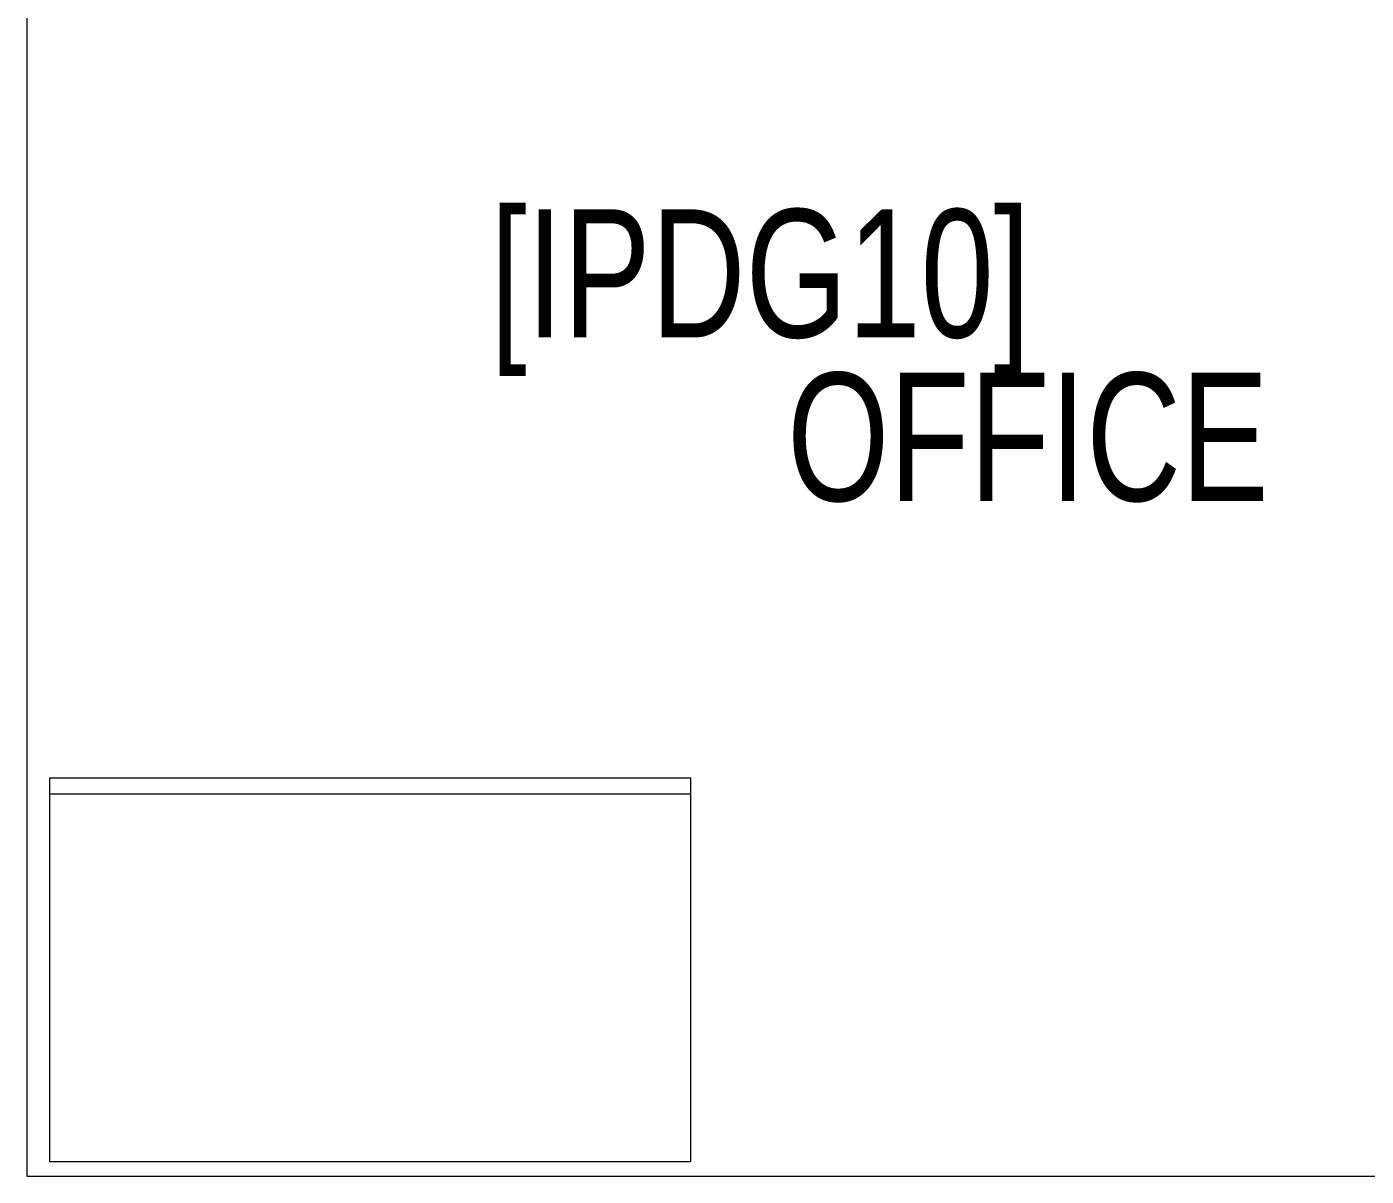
# Model space of a CAD drawing. Header units: millimetres. Extents: x 26027 to 581921, y 7230 to 233891.
# Drawn here: x 557224 to 559315, y 138795 to 140590 of the extents above; entities that cross this region are included whole.
import ezdxf

# ---------------------------------------------------------------- set-up
doc = ezdxf.new("R2010")
doc.units = ezdxf.units.MM
doc.header["$LTSCALE"] = 5
for name, color, linetype, lineweight in [('72_EGR_BASE_TEXT', 252, 'Continuous', 5), ('Medical Equipment and Furniture', 252, 'Continuous', 0), ('Medical Equipment and Furniture1', 252, 'Continuous', 5), ('Walls', 252, 'Continuous', 5)]:
    doc.layers.add(name, color=color, linetype=linetype, lineweight=lineweight)
doc.styles.add('X3G_ENTITY_2587EA', font='swisscl.ttf', dxfattribs={"height": 200})

# ---------------------------------------------------------------- blocks, each defined once
blk = doc.blocks.new('CUPBOARD - GLASS TOP - LOCKABLE - 200x100x60')
at = {"layer": 'Medical Equipment and Furniture1'}
blk.add_line((283.1819, -205.0074, 0), (284.1819, -205.0074, 0), dxfattribs=at)
at = {"layer": 'Medical Equipment and Furniture1', "elevation": 0}
blk.add_lwpolyline([(284.1819, -204.4324), (283.1819, -204.4324), (283.1819, -205.0324), (284.1819, -205.0324)], close=True, dxfattribs=at)

msp = doc.modelspace()

# ---------------------------------------------------------------- linework, layer by layer
at = {"layer": 'Walls'}
for p, q in [((557223.8, 142385.3, 0), (557223.8, 138795.3, 0)), ((557223.8, 138795.3, 0), (560473.8, 138795.3, 0))]:
    msp.add_line(p, q, dxfattribs=at)

# ---------------------------------------------------------------- block references
at = {"layer": 'Medical Equipment and Furniture', "xscale": -1000, "yscale": 1000, "zscale": 1000, "rotation": 180}
msp.add_blockref('CUPBOARD - GLASS TOP - LOCKABLE - 200x100x60', (274078.1, -65614.9, 0), dxfattribs=at)

# ---------------------------------------------------------------- texts
at = {"layer": '72_EGR_BASE_TEXT', "char_height": 200, "attachment_point": 2, "style": 'X3G_ENTITY_2587EA'}
for s, insert in [('[IPDG10]', (558369, 140305.2)), ('OFFICE', (558786.9, 140049.9))]:
    msp.add_mtext(s, dxfattribs=dict(at, insert=insert))

doc.saveas('drawing.dxf')
